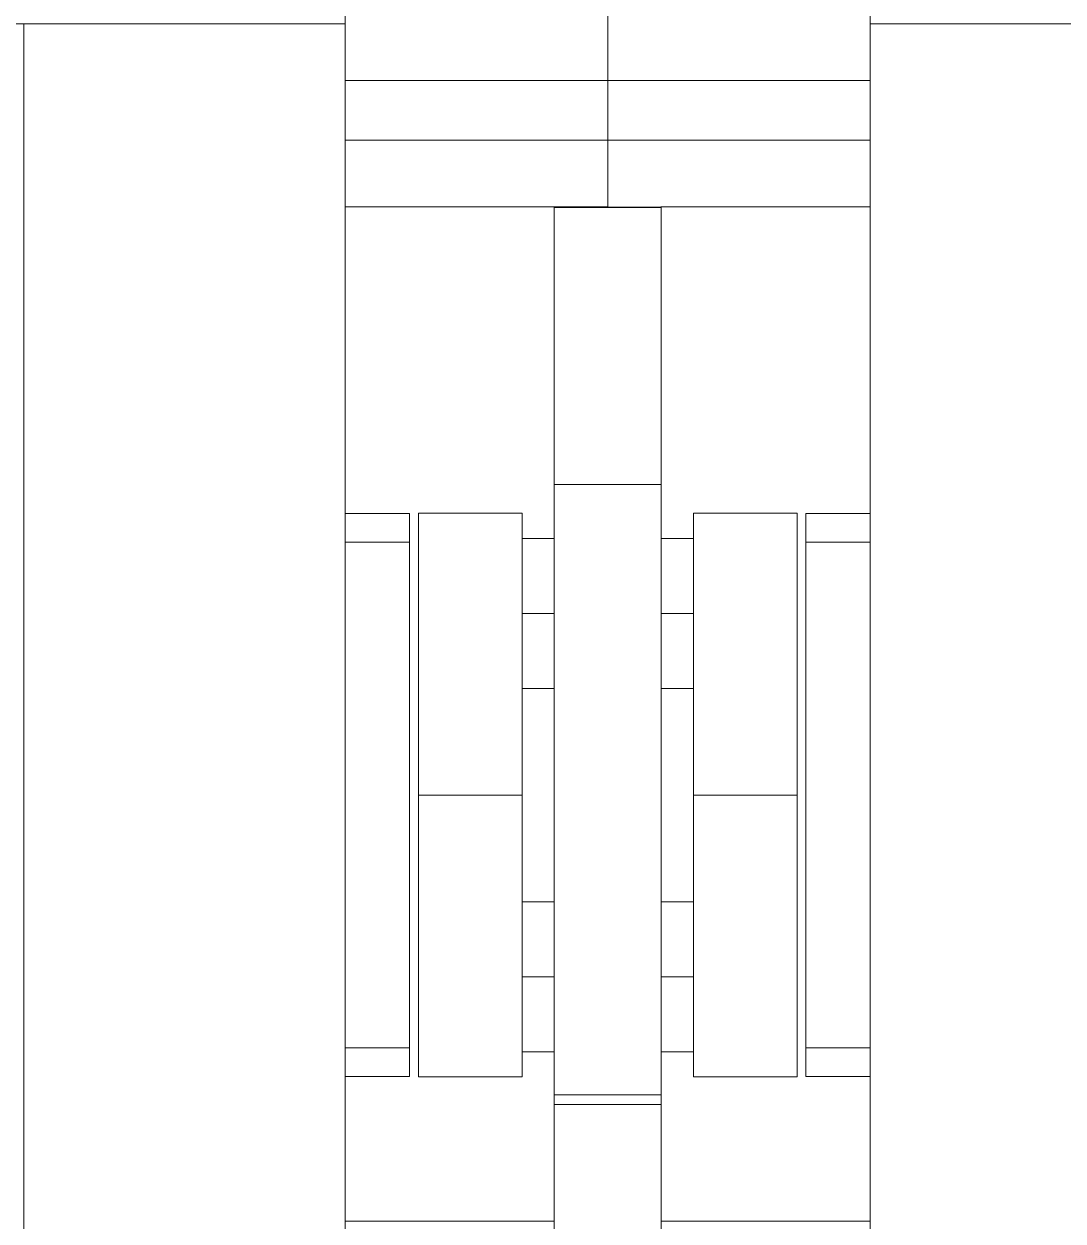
# Model space of a CAD drawing. Header units: millimetres. Extents: x -46169 to 237885, y -84465 to 18123.
# Drawn here: x 114385.2 to 114482.2, y -80615.1 to -80503.3 of the extents above; entities that cross this region are included whole.
import ezdxf

# ---------------------------------------------------------------- set-up
doc = ezdxf.new("R2010")
doc.units = ezdxf.units.MM
doc.header["$MEASUREMENT"] = 0
doc.linetypes.add('Wipeout_Contour', pattern=[1000, 0, -1000])
doc.layers.add('New_A-20-M_Floor_Slab', color=7, linetype='Continuous')
doc.layers.add('New_A-35-M_FFE_Fixed', color=7, linetype='Continuous')
doc.layers.add('New_A-20-M_Floor_Slab_Pen_No__89', color=8, linetype='Continuous', lineweight=20)
doc.layers.add('New_A-35-M_FFE_Fixed_Pen_No__1', color=7, linetype='Continuous', lineweight=13)

# ---------------------------------------------------------------- blocks, each defined once
blk = doc.blocks.new('Section Elem_7_2', base_point=(64459.15, -84332.61))
at = {"color": 254, "linetype": 'Wipeout_Contour', "lineweight": 0, "ltscale": 2239162.760195725}
blk.add_wipeout([(114434.73, -80520.4), (114415.23, -80520.4), (114415.23, -80549.04), (114421.23, -80549.04), (114421.23, -80601.62), (114415.23, -80601.62), (114415.23, -80615.11), (114434.73, -80615.11), (114434.73, -80599.29), (114431.73, -80599.29), (114431.73, -80601.65), (114422.05, -80601.65), (114422.05, -80549.01), (114431.73, -80549.01), (114431.73, -80551.38), (114434.73, -80551.38)], dxfattribs=at).dxf.layer = 'New_A-20-M_Floor_Slab'
at = {"color": 254, "linetype": 'Wipeout_Contour', "lineweight": 0, "ltscale": 2239527.557464909}
blk.add_wipeout([(114447.73, -80599.29), (114444.73, -80599.29), (114444.73, -80615.11), (114464.23, -80615.11), (114464.23, -80601.62), (114458.23, -80601.62), (114458.23, -80549.04), (114464.23, -80549.04), (114464.23, -80520.4), (114444.73, -80520.4), (114444.73, -80551.38), (114447.73, -80551.38), (114447.73, -80549.01), (114457.42, -80549.01), (114457.42, -80601.65), (114447.73, -80601.65)], dxfattribs=at).dxf.layer = 'New_A-20-M_Floor_Slab'
at = {"color": 254, "linetype": 'Wipeout_Contour', "lineweight": 0, "ltscale": 559819.244699}
blk.add_wipeout([(114431.73, -80585.29), (114434.73, -80585.29), (114434.73, -80565.38), (114431.73, -80565.38)], dxfattribs=at).dxf.layer = 'New_A-20-M_Floor_Slab'
at = {"color": 254, "linetype": 'Wipeout_Contour', "lineweight": 0, "ltscale": 559861.763051}
blk.add_wipeout([(114444.73, -80565.38), (114444.73, -80585.29), (114447.73, -80585.29), (114447.73, -80565.38)], dxfattribs=at).dxf.layer = 'New_A-20-M_Floor_Slab'
blk = doc.blocks.new('Section Elem_16_2', base_point=(64459.15, -84332.61))
at = {"color": 254, "linetype": 'Wipeout_Contour', "lineweight": 0, "ltscale": 559850.89366}
blk.add_wipeout([(114464.23, -80549.56), (114464.23, -80549.04), (114458.23, -80549.04), (114458.23, -80549.56)], dxfattribs=at).dxf.layer = 'New_A-35-M_FFE_Fixed'
at = {"color": 254, "linetype": 'Wipeout_Contour', "lineweight": 0, "ltscale": 559809.577622}
blk.add_wipeout([(114444.73, -80551.91), (114444.73, -80553.43), (114447.73, -80553.43), (114447.73, -80551.91)], dxfattribs=at).dxf.layer = 'New_A-35-M_FFE_Fixed'
at = {"color": 254, "linetype": 'Wipeout_Contour', "lineweight": 0, "ltscale": 699775.114075}
blk.add_wipeout([(114444.73, -80555.7), (114444.73, -80558.38), (114447.73, -80558.38), (114447.73, -80556.72), (114447.73, -80555.7)], dxfattribs=at).dxf.layer = 'New_A-35-M_FFE_Fixed'
at = {"color": 254, "linetype": 'Wipeout_Contour', "lineweight": 0, "ltscale": 559835.863969}
blk.add_wipeout([(114444.73, -80563.33), (114444.73, -80564.84), (114447.73, -80564.84), (114447.73, -80563.33)], dxfattribs=at).dxf.layer = 'New_A-35-M_FFE_Fixed'
at = {"color": 254, "linetype": 'Wipeout_Contour', "lineweight": 0, "ltscale": 559892.024667}
blk.add_wipeout([(114447.73, -80587.34), (114444.73, -80587.34), (114444.73, -80589.61), (114447.73, -80589.61)], dxfattribs=at).dxf.layer = 'New_A-35-M_FFE_Fixed'
at = {"color": 254, "linetype": 'Wipeout_Contour', "lineweight": 0, "ltscale": 559909.593517}
blk.add_wipeout([(114447.73, -80594.97), (114444.73, -80594.97), (114444.73, -80597.24), (114447.73, -80597.24)], dxfattribs=at).dxf.layer = 'New_A-35-M_FFE_Fixed'
at = {"color": 254, "linetype": 'Wipeout_Contour', "lineweight": 0, "ltscale": 559970.766261}
blk.add_wipeout([(114458.23, -80601.62), (114464.23, -80601.62), (114464.23, -80601.11), (114458.23, -80601.11)], dxfattribs=at).dxf.layer = 'New_A-35-M_FFE_Fixed'
at = {"color": 254, "linetype": 'Wipeout_Contour', "lineweight": 0, "ltscale": 559908.989259}
blk.add_wipeout([(114434.73, -80604.23), (114434.73, -80605.9), (114444.73, -80605.9), (114444.73, -80604.23)], dxfattribs=at).dxf.layer = 'New_A-35-M_FFE_Fixed'
at = {"color": 254, "linetype": 'Wipeout_Contour', "lineweight": 0, "ltscale": 559807.217489}
blk.add_wipeout([(114444.73, -80551.38), (114444.73, -80551.91), (114447.73, -80551.91), (114447.73, -80551.38)], dxfattribs=at).dxf.layer = 'New_A-35-M_FFE_Fixed'
at = {"color": 254, "linetype": 'Wipeout_Contour', "lineweight": 0, "ltscale": 559813.938662}
blk.add_wipeout([(114444.73, -80553.43), (114444.73, -80555.7), (114447.73, -80555.7), (114447.73, -80553.43)], dxfattribs=at).dxf.layer = 'New_A-35-M_FFE_Fixed'
at = {"color": 254, "linetype": 'Wipeout_Contour', "lineweight": 0, "ltscale": 559831.502637}
blk.add_wipeout([(114447.73, -80561.05), (114444.73, -80561.05), (114444.73, -80563.33), (114447.73, -80563.33)], dxfattribs=at).dxf.layer = 'New_A-35-M_FFE_Fixed'
at = {"color": 254, "linetype": 'Wipeout_Contour', "lineweight": 0, "ltscale": 699798.846492}
blk.add_wipeout([(114444.73, -80564.84), (114444.73, -80565.38), (114447.73, -80565.38), (114447.73, -80565.26), (114447.73, -80564.84)], dxfattribs=at).dxf.layer = 'New_A-35-M_FFE_Fixed'
at = {"color": 254, "linetype": 'Wipeout_Contour', "lineweight": 0, "ltscale": 559887.662434}
blk.add_wipeout([(114447.73, -80585.82), (114444.73, -80585.82), (114444.73, -80587.34), (114447.73, -80587.34)], dxfattribs=at).dxf.layer = 'New_A-35-M_FFE_Fixed'
at = {"color": 254, "linetype": 'Wipeout_Contour', "lineweight": 0, "ltscale": 699880.934299}
blk.add_wipeout([(114444.73, -80592.29), (114444.73, -80594.97), (114447.73, -80594.97), (114447.73, -80593.94), (114447.73, -80592.29)], dxfattribs=at).dxf.layer = 'New_A-35-M_FFE_Fixed'
at = {"color": 254, "linetype": 'Wipeout_Contour', "lineweight": 0, "ltscale": 699893.003821}
blk.add_wipeout([(114444.73, -80597.24), (114444.73, -80598.75), (114447.73, -80598.75), (114447.73, -80597.72), (114447.73, -80597.24)], dxfattribs=at).dxf.layer = 'New_A-35-M_FFE_Fixed'
at = {"color": 254, "linetype": 'Wipeout_Contour', "lineweight": 0, "ltscale": 559967.687059}
blk.add_wipeout([(114458.23, -80598.94), (114458.23, -80601.11), (114464.23, -80601.11), (114464.23, -80598.94)], dxfattribs=at).dxf.layer = 'New_A-35-M_FFE_Fixed'
at = {"layer": 'New_A-35-M_FFE_Fixed_Pen_No__1', "linetype": 'Continuous'}
blk.add_line((114458.23, -80601.62), (114458.23, -80601.11), dxfattribs=at)
at = {"color": 254, "linetype": 'Wipeout_Contour', "lineweight": 0, "ltscale": 559786.025349}
blk.add_wipeout([(114434.73, -80553.51), (114444.73, -80553.51), (114444.73, -80549.83), (114434.73, -80549.83)], dxfattribs=at).dxf.layer = 'New_A-35-M_FFE_Fixed'
at = {"color": 254, "linetype": 'Wipeout_Contour', "lineweight": 0, "ltscale": 559910.828969}
blk.add_wipeout([(114458.23, -80598.94), (114464.23, -80598.94), (114464.23, -80551.72), (114458.23, -80551.72)], dxfattribs=at).dxf.layer = 'New_A-35-M_FFE_Fixed'
at = {"color": 254, "linetype": 'Wipeout_Contour', "lineweight": 0, "ltscale": 559825.804381}
blk.add_wipeout([(114444.73, -80558.38), (114444.73, -80561.05), (114447.73, -80561.05), (114447.73, -80558.38)], dxfattribs=at).dxf.layer = 'New_A-35-M_FFE_Fixed'
at = {"color": 254, "linetype": 'Wipeout_Contour', "lineweight": 0, "ltscale": 699857.196211}
blk.add_wipeout([(114447.73, -80585.29), (114444.73, -80585.29), (114444.73, -80585.82), (114447.73, -80585.82), (114447.73, -80585.4)], dxfattribs=at).dxf.layer = 'New_A-35-M_FFE_Fixed'
at = {"color": 254, "linetype": 'Wipeout_Contour', "lineweight": 0, "ltscale": 559897.724296}
blk.add_wipeout([(114444.73, -80592.29), (114447.73, -80592.29), (114447.73, -80589.61), (114444.73, -80589.61)], dxfattribs=at).dxf.layer = 'New_A-35-M_FFE_Fixed'
at = {"color": 254, "linetype": 'Wipeout_Contour', "lineweight": 0, "ltscale": 559916.317032}
blk.add_wipeout([(114444.73, -80599.29), (114447.73, -80599.29), (114447.73, -80598.75), (114444.73, -80598.75)], dxfattribs=at).dxf.layer = 'New_A-35-M_FFE_Fixed'
at = {"layer": 'New_A-35-M_FFE_Fixed_Pen_No__1', "linetype": 'Continuous'}
blk.add_line((114458.23, -80601.11), (114458.23, -80598.94), dxfattribs=at)
at = {"color": 254, "linetype": 'Wipeout_Contour', "lineweight": 0, "ltscale": 559853.971596}
blk.add_wipeout([(114458.23, -80551.72), (114464.23, -80551.72), (114464.23, -80549.56), (114458.23, -80549.56)], dxfattribs=at).dxf.layer = 'New_A-35-M_FFE_Fixed'
at = {"color": 254, "linetype": 'Wipeout_Contour', "lineweight": 0, "ltscale": 559915.534918}
blk.add_wipeout([(114447.73, -80593.94), (114457.42, -80593.94), (114457.42, -80585.4), (114447.73, -80585.4)], dxfattribs=at).dxf.layer = 'New_A-35-M_FFE_Fixed'
at = {"color": 254, "linetype": 'Wipeout_Contour', "lineweight": 0, "ltscale": 559896.889324}
blk.add_wipeout([(114444.73, -80600.77), (114444.73, -80598.86), (114434.73, -80598.86), (114434.73, -80600.77)], dxfattribs=at).dxf.layer = 'New_A-35-M_FFE_Fixed'
at = {"layer": 'New_A-35-M_FFE_Fixed_Pen_No__1', "linetype": 'Continuous'}
for p, q in [((114458.23, -80549.56), (114458.23, -80549.04)), ((114458.23, -80551.72), (114458.23, -80549.56)), ((114458.23, -80598.94), (114458.23, -80551.72)), ((114447.73, -80592.29), (114444.73, -80592.29))]:
    blk.add_line(p, q, dxfattribs=at)
at = {"color": 254, "linetype": 'Wipeout_Contour', "lineweight": 0, "ltscale": 559969.751283}
blk.add_wipeout([(114464.23, -80503.33), (114464.23, -80647.33), (114494.23, -80647.33), (114494.23, -80503.33)], dxfattribs=at).dxf.layer = 'New_A-35-M_FFE_Fixed'
at = {"color": 254, "linetype": 'Wipeout_Contour', "lineweight": 0, "ltscale": 559894.106314}
blk.add_wipeout([(114447.73, -80575.33), (114447.73, -80585.4), (114457.42, -80585.4), (114457.42, -80575.33)], dxfattribs=at).dxf.layer = 'New_A-35-M_FFE_Fixed'
at = {"color": 254, "linetype": 'Wipeout_Contour', "lineweight": 0, "ltscale": 559931.936729}
blk.add_wipeout([(114457.42, -80593.94), (114447.73, -80593.94), (114447.73, -80599.65), (114457.42, -80599.65)], dxfattribs=at).dxf.layer = 'New_A-35-M_FFE_Fixed'
at = {"layer": 'New_A-35-M_FFE_Fixed_Pen_No__1', "linetype": 'Continuous'}
for p, q in [((114464.23, -80549.04), (114458.23, -80549.04)), ((114464.23, -80551.72), (114458.23, -80551.72)), ((114447.73, -80585.29), (114444.73, -80585.29)), ((114447.73, -80593.94), (114447.73, -80585.4)), ((114457.42, -80593.94), (114457.42, -80585.4)), ((114464.23, -80598.94), (114458.23, -80598.94)), ((114464.23, -80601.62), (114458.23, -80601.62))]:
    blk.add_line(p, q, dxfattribs=at)
at = {"color": 254, "linetype": 'Wipeout_Contour', "lineweight": 0, "ltscale": 840683.645343}
blk.add_wipeout([(114965.23, -80346.96), (114464.23, -80346.96), (114464.23, -80503.33), (114494.23, -80503.33), (114935.23, -80503.33), (114965.23, -80503.33)], dxfattribs=at).dxf.layer = 'New_A-35-M_FFE_Fixed'
at = {"color": 254, "linetype": 'Wipeout_Contour', "lineweight": 0, "ltscale": 559732.4636}
blk.add_wipeout([(114439.73, -80511.45), (114464.23, -80511.45), (114464.23, -80510.54), (114439.73, -80510.54)], dxfattribs=at).dxf.layer = 'New_A-35-M_FFE_Fixed'
at = {"color": 254, "linetype": 'Wipeout_Contour', "lineweight": 0, "ltscale": 559746.953057}
blk.add_wipeout([(114439.73, -80520.4), (114464.23, -80520.4), (114464.23, -80514.18), (114439.73, -80514.18)], dxfattribs=at).dxf.layer = 'New_A-35-M_FFE_Fixed'
at = {"color": 254, "linetype": 'Wipeout_Contour', "lineweight": 0, "ltscale": 559870.913947}
blk.add_wipeout([(114447.73, -80575.33), (114457.42, -80575.33), (114457.42, -80565.26), (114447.73, -80565.26)], dxfattribs=at).dxf.layer = 'New_A-35-M_FFE_Fixed'
at = {"color": 254, "linetype": 'Wipeout_Contour', "lineweight": 0, "ltscale": 559940.813707}
blk.add_wipeout([(114457.42, -80599.65), (114447.73, -80599.65), (114447.73, -80601.65), (114457.42, -80601.65)], dxfattribs=at).dxf.layer = 'New_A-35-M_FFE_Fixed'
at = {"layer": 'New_A-35-M_FFE_Fixed_Pen_No__1', "linetype": 'Continuous'}
for p, q in [((114439.73, -80520.4), (114464.23, -80520.4)), ((114457.42, -80575.33), (114447.73, -80575.33)), ((114447.73, -80585.4), (114447.73, -80575.33)), ((114457.42, -80585.4), (114457.42, -80575.33)), ((114447.73, -80599.65), (114447.73, -80593.94)), ((114457.42, -80599.65), (114457.42, -80593.94)), ((114447.73, -80599.29), (114444.73, -80599.29)), ((114447.73, -80601.65), (114447.73, -80599.65)), ((114457.42, -80601.65), (114457.42, -80599.65)), ((114457.42, -80601.65), (114447.73, -80601.65))]:
    blk.add_line(p, q, dxfattribs=at)
at = {"color": 254, "linetype": 'Wipeout_Contour', "lineweight": 0, "ltscale": 559718.946306}
blk.add_wipeout([(114464.23, -80501.63), (114439.73, -80501.63), (114439.73, -80508.61), (114464.23, -80508.61)], dxfattribs=at).dxf.layer = 'New_A-35-M_FFE_Fixed'
at = {"color": 254, "linetype": 'Wipeout_Contour', "lineweight": 0, "ltscale": 559739.531873}
blk.add_wipeout([(114439.73, -80514.18), (114464.23, -80514.18), (114464.23, -80513.95), (114439.73, -80513.95)], dxfattribs=at).dxf.layer = 'New_A-35-M_FFE_Fixed'
at = {"color": 254, "linetype": 'Wipeout_Contour', "lineweight": 0, "ltscale": 559849.488643}
blk.add_wipeout([(114447.73, -80565.26), (114457.42, -80565.26), (114457.42, -80556.72), (114447.73, -80556.72)], dxfattribs=at).dxf.layer = 'New_A-35-M_FFE_Fixed'
at = {"layer": 'New_A-35-M_FFE_Fixed_Pen_No__1', "linetype": 'Continuous'}
for p, q in [((114464.23, -80503.33), (114464.23, -80346.96)), ((114494.23, -80503.33), (114464.23, -80503.33)), ((114447.73, -80558.38), (114444.73, -80558.38)), ((114447.73, -80565.38), (114444.73, -80565.38)), ((114447.73, -80575.33), (114447.73, -80565.26)), ((114457.42, -80575.33), (114457.42, -80565.26))]:
    blk.add_line(p, q, dxfattribs=at)
at = {"color": 254, "linetype": 'Wipeout_Contour', "lineweight": 0, "ltscale": 559728.10234}
blk.add_wipeout([(114439.73, -80508.61), (114439.73, -80509.58), (114464.23, -80509.58), (114464.23, -80508.61)], dxfattribs=at).dxf.layer = 'New_A-35-M_FFE_Fixed'
at = {"color": 254, "linetype": 'Wipeout_Contour', "lineweight": 0, "ltscale": 559737.68653}
blk.add_wipeout([(114439.73, -80513.55), (114464.23, -80513.55), (114464.23, -80512.98), (114439.73, -80512.98)], dxfattribs=at).dxf.layer = 'New_A-35-M_FFE_Fixed'
at = {"color": 254, "linetype": 'Wipeout_Contour', "lineweight": 0, "ltscale": 559833.091494}
blk.add_wipeout([(114447.73, -80551.02), (114447.73, -80556.72), (114457.42, -80556.72), (114457.42, -80551.02)], dxfattribs=at).dxf.layer = 'New_A-35-M_FFE_Fixed'
at = {"layer": 'New_A-35-M_FFE_Fixed_Pen_No__1', "linetype": 'Continuous'}
for p, q in [((114439.73, -80508.61), (114464.23, -80508.61)), ((114447.73, -80565.26), (114447.73, -80556.72)), ((114457.42, -80565.26), (114457.42, -80556.72))]:
    blk.add_line(p, q, dxfattribs=at)
at = {"color": 254, "linetype": 'Wipeout_Contour', "lineweight": 0, "ltscale": 559730.319171}
blk.add_wipeout([(114439.73, -80510.54), (114464.23, -80510.54), (114464.23, -80509.58), (114439.73, -80509.58)], dxfattribs=at).dxf.layer = 'New_A-35-M_FFE_Fixed'
at = {"color": 254, "linetype": 'Wipeout_Contour', "lineweight": 0, "ltscale": 559736.217983}
blk.add_wipeout([(114439.73, -80512.98), (114464.23, -80512.98), (114464.23, -80512.27), (114439.73, -80512.27)], dxfattribs=at).dxf.layer = 'New_A-35-M_FFE_Fixed'
at = {"color": 254, "linetype": 'Wipeout_Contour', "lineweight": 0, "ltscale": 559738.805204}
blk.add_wipeout([(114439.73, -80513.55), (114439.73, -80513.95), (114464.23, -80513.95), (114464.23, -80513.55)], dxfattribs=at).dxf.layer = 'New_A-35-M_FFE_Fixed'
at = {"color": 254, "linetype": 'Wipeout_Contour', "lineweight": 0, "ltscale": 559824.217803}
blk.add_wipeout([(114447.73, -80549.01), (114447.73, -80551.02), (114457.42, -80551.02), (114457.42, -80549.01)], dxfattribs=at).dxf.layer = 'New_A-35-M_FFE_Fixed'
at = {"layer": 'New_A-35-M_FFE_Fixed_Pen_No__1', "linetype": 'Continuous'}
for p, q in [((114439.73, -80514.18), (114464.23, -80514.18)), ((114447.73, -80551.02), (114447.73, -80549.01)), ((114457.42, -80549.01), (114447.73, -80549.01)), ((114457.42, -80551.02), (114457.42, -80549.01)), ((114447.73, -80556.72), (114447.73, -80551.02)), ((114457.42, -80556.72), (114457.42, -80551.02)), ((114447.73, -80551.38), (114444.73, -80551.38))]:
    blk.add_line(p, q, dxfattribs=at)
at = {"color": 254, "linetype": 'Wipeout_Contour', "lineweight": 0, "ltscale": 559734.45487}
blk.add_wipeout([(114439.73, -80512.27), (114464.23, -80512.27), (114464.23, -80511.45), (114439.73, -80511.45)], dxfattribs=at).dxf.layer = 'New_A-35-M_FFE_Fixed'
at = {"layer": 'New_A-35-M_FFE_Fixed_Pen_No__1', "linetype": 'Continuous'}
blk.add_line((114464.23, -80647.33), (114464.23, -80503.33), dxfattribs=at)
blk = doc.blocks.new('Section Elem_17_2', base_point=(64459.15, -84332.61))
at = {"color": 254, "linetype": 'Wipeout_Contour', "lineweight": 0, "ltscale": 699642.349211}
blk.add_wipeout([(114434.73, -80520.48), (114444.73, -80520.48), (114444.73, -80520.4), (114439.73, -80520.4), (114434.73, -80520.4)], dxfattribs=at).dxf.layer = 'New_A-35-M_FFE_Fixed'
at = {"color": 254, "linetype": 'Wipeout_Contour', "lineweight": 0, "ltscale": 559752.315201}
blk.add_wipeout([(114444.73, -80538.96), (114444.73, -80535.1), (114434.73, -80535.1), (114434.73, -80538.96)], dxfattribs=at).dxf.layer = 'New_A-35-M_FFE_Fixed'
at = {"color": 254, "linetype": 'Wipeout_Contour', "lineweight": 0, "ltscale": 559710.241369}
blk.add_wipeout([(114415.23, -80549.56), (114421.23, -80549.56), (114421.23, -80549.04), (114415.23, -80549.04)], dxfattribs=at).dxf.layer = 'New_A-35-M_FFE_Fixed'
at = {"color": 254, "linetype": 'Wipeout_Contour', "lineweight": 0, "ltscale": 559767.055466}
blk.add_wipeout([(114431.73, -80551.91), (114431.73, -80553.43), (114434.73, -80553.43), (114434.73, -80551.91)], dxfattribs=at).dxf.layer = 'New_A-35-M_FFE_Fixed'
at = {"color": 254, "linetype": 'Wipeout_Contour', "lineweight": 0, "ltscale": 559777.115261}
blk.add_wipeout([(114431.73, -80555.7), (114431.73, -80558.38), (114434.73, -80558.38), (114434.73, -80555.7)], dxfattribs=at).dxf.layer = 'New_A-35-M_FFE_Fixed'
at = {"color": 254, "linetype": 'Wipeout_Contour', "lineweight": 0, "ltscale": 559793.343705}
blk.add_wipeout([(114434.73, -80563.33), (114431.73, -80563.33), (114431.73, -80564.84), (114434.73, -80564.84)], dxfattribs=at).dxf.layer = 'New_A-35-M_FFE_Fixed'
at = {"color": 254, "linetype": 'Wipeout_Contour', "lineweight": 0, "ltscale": 559849.508668}
blk.add_wipeout([(114431.73, -80587.34), (114431.73, -80589.61), (114434.73, -80589.61), (114434.73, -80587.34)], dxfattribs=at).dxf.layer = 'New_A-35-M_FFE_Fixed'
at = {"color": 254, "linetype": 'Wipeout_Contour', "lineweight": 0, "ltscale": 559867.078853}
blk.add_wipeout([(114431.73, -80594.97), (114431.73, -80597.24), (114434.73, -80597.24), (114434.73, -80594.97)], dxfattribs=at).dxf.layer = 'New_A-35-M_FFE_Fixed'
at = {"color": 254, "linetype": 'Wipeout_Contour', "lineweight": 0, "ltscale": 559830.144087}
blk.add_wipeout([(114421.23, -80601.62), (114421.23, -80601.11), (114415.23, -80601.11), (114415.23, -80601.62)], dxfattribs=at).dxf.layer = 'New_A-35-M_FFE_Fixed'
at = {"color": 254, "linetype": 'Wipeout_Contour', "lineweight": 0, "ltscale": 559906.016284}
blk.add_wipeout([(114444.73, -80603.32), (114434.73, -80603.32), (114434.73, -80604.23), (114444.73, -80604.23)], dxfattribs=at).dxf.layer = 'New_A-35-M_FFE_Fixed'
at = {"color": 254, "linetype": 'Wipeout_Contour', "lineweight": 0, "ltscale": 559913.494742}
blk.add_wipeout([(114444.73, -80606.1), (114434.73, -80606.1), (114434.73, -80607.94), (114444.73, -80607.94)], dxfattribs=at).dxf.layer = 'New_A-35-M_FFE_Fixed'
at = {"color": 254, "linetype": 'Wipeout_Contour', "lineweight": 0, "ltscale": 559921.81219}
blk.add_wipeout([(114444.73, -80611.52), (114444.73, -80609.75), (114434.73, -80609.75), (114434.73, -80611.52)], dxfattribs=at).dxf.layer = 'New_A-35-M_FFE_Fixed'
at = {"color": 254, "linetype": 'Wipeout_Contour', "lineweight": 0, "ltscale": 559933.710921}
blk.add_wipeout([(114444.73, -80616.64), (114444.73, -80614.96), (114434.73, -80614.96), (114434.73, -80616.64)], dxfattribs=at).dxf.layer = 'New_A-35-M_FFE_Fixed'
at = {"layer": 'New_A-35-M_FFE_Fixed_Pen_No__1', "linetype": 'Continuous'}
blk.add_line((114444.73, -80604.23), (114434.73, -80604.23), dxfattribs=at)
at = {"color": 254, "linetype": 'Wipeout_Contour', "lineweight": 0, "ltscale": 559720.229833}
blk.add_wipeout([(114444.73, -80525.7), (114444.73, -80520.48), (114434.73, -80520.48), (114434.73, -80525.7)], dxfattribs=at).dxf.layer = 'New_A-35-M_FFE_Fixed'
at = {"color": 254, "linetype": 'Wipeout_Contour', "lineweight": 0, "ltscale": 559742.720656}
blk.add_wipeout([(114444.73, -80535.1), (114444.73, -80530.63), (114434.73, -80530.63), (114434.73, -80535.1)], dxfattribs=at).dxf.layer = 'New_A-35-M_FFE_Fixed'
at = {"color": 254, "linetype": 'Wipeout_Contour', "lineweight": 0, "ltscale": 559760.387185}
blk.add_wipeout([(114444.73, -80542.11), (114444.73, -80538.96), (114434.73, -80538.96), (114434.73, -80542.11)], dxfattribs=at).dxf.layer = 'New_A-35-M_FFE_Fixed'
at = {"color": 254, "linetype": 'Wipeout_Contour', "lineweight": 0, "ltscale": 559764.695154}
blk.add_wipeout([(114431.73, -80551.91), (114434.73, -80551.91), (114434.73, -80551.38), (114431.73, -80551.38)], dxfattribs=at).dxf.layer = 'New_A-35-M_FFE_Fixed'
at = {"color": 254, "linetype": 'Wipeout_Contour', "lineweight": 0, "ltscale": 699714.220923}
blk.add_wipeout([(114431.73, -80553.43), (114431.73, -80555.7), (114434.73, -80555.7), (114434.73, -80553.51), (114434.73, -80553.43)], dxfattribs=at).dxf.layer = 'New_A-35-M_FFE_Fixed'
at = {"color": 254, "linetype": 'Wipeout_Contour', "lineweight": 0, "ltscale": 699736.584491}
blk.add_wipeout([(114431.73, -80563.33), (114434.73, -80563.33), (114434.73, -80561.63), (114434.73, -80561.05), (114431.73, -80561.05)], dxfattribs=at).dxf.layer = 'New_A-35-M_FFE_Fixed'
at = {"color": 254, "linetype": 'Wipeout_Contour', "lineweight": 0, "ltscale": 559795.704245}
blk.add_wipeout([(114431.73, -80564.84), (114431.73, -80565.38), (114434.73, -80565.38), (114434.73, -80564.84)], dxfattribs=at).dxf.layer = 'New_A-35-M_FFE_Fixed'
at = {"color": 254, "linetype": 'Wipeout_Contour', "lineweight": 0, "ltscale": 559845.146104}
blk.add_wipeout([(114431.73, -80587.34), (114434.73, -80587.34), (114434.73, -80585.82), (114431.73, -80585.82)], dxfattribs=at).dxf.layer = 'New_A-35-M_FFE_Fixed'
at = {"color": 254, "linetype": 'Wipeout_Contour', "lineweight": 0, "ltscale": 559861.378559}
blk.add_wipeout([(114431.73, -80594.97), (114434.73, -80594.97), (114434.73, -80592.29), (114431.73, -80592.29)], dxfattribs=at).dxf.layer = 'New_A-35-M_FFE_Fixed'
at = {"color": 254, "linetype": 'Wipeout_Contour', "lineweight": 0, "ltscale": 559871.441743}
blk.add_wipeout([(114431.73, -80597.24), (114431.73, -80598.75), (114434.73, -80598.75), (114434.73, -80597.24)], dxfattribs=at).dxf.layer = 'New_A-35-M_FFE_Fixed'
at = {"color": 254, "linetype": 'Wipeout_Contour', "lineweight": 0, "ltscale": 559827.064112}
blk.add_wipeout([(114421.23, -80598.94), (114415.23, -80598.94), (114415.23, -80601.11), (114421.23, -80601.11)], dxfattribs=at).dxf.layer = 'New_A-35-M_FFE_Fixed'
at = {"color": 254, "linetype": 'Wipeout_Contour', "lineweight": 0, "ltscale": 559902.025221}
blk.add_wipeout([(114444.73, -80603.32), (114444.73, -80600.77), (114434.73, -80600.77), (114434.73, -80603.32)], dxfattribs=at).dxf.layer = 'New_A-35-M_FFE_Fixed'
at = {"color": 254, "linetype": 'Wipeout_Contour', "lineweight": 0, "ltscale": 559911.14571}
blk.add_wipeout([(114444.73, -80606.1), (114444.73, -80605.9), (114434.73, -80605.9), (114434.73, -80606.1)], dxfattribs=at).dxf.layer = 'New_A-35-M_FFE_Fixed'
at = {"color": 254, "linetype": 'Wipeout_Contour', "lineweight": 0, "ltscale": 559917.69193}
blk.add_wipeout([(114444.73, -80607.94), (114434.73, -80607.94), (114434.73, -80609.75), (114444.73, -80609.75)], dxfattribs=at).dxf.layer = 'New_A-35-M_FFE_Fixed'
at = {"color": 254, "linetype": 'Wipeout_Contour', "lineweight": 0, "ltscale": 559929.821734}
blk.add_wipeout([(114434.73, -80614.96), (114444.73, -80614.96), (114444.73, -80613.26), (114434.73, -80613.26)], dxfattribs=at).dxf.layer = 'New_A-35-M_FFE_Fixed'
at = {"layer": 'New_A-35-M_FFE_Fixed_Pen_No__1', "linetype": 'Continuous'}
for p, q in [((114444.73, -80520.48), (114444.73, -80520.4)), ((114434.73, -80538.96), (114434.73, -80535.1)), ((114444.73, -80538.96), (114444.73, -80535.1)), ((114421.23, -80601.62), (114421.23, -80601.11)), ((114444.73, -80603.32), (114434.73, -80603.32)), ((114434.73, -80604.23), (114434.73, -80603.32)), ((114444.73, -80604.23), (114444.73, -80603.32)), ((114434.73, -80606.1), (114434.73, -80604.23)), ((114444.73, -80606.1), (114444.73, -80604.23)), ((114434.73, -80607.94), (114434.73, -80606.1)), ((114444.73, -80607.94), (114444.73, -80606.1)), ((114434.73, -80609.75), (114434.73, -80607.94)), ((114444.73, -80609.75), (114444.73, -80607.94)), ((114434.73, -80616.64), (114434.73, -80614.96)), ((114444.73, -80616.64), (114444.73, -80614.96))]:
    blk.add_line(p, q, dxfattribs=at)
at = {"color": 254, "linetype": 'Wipeout_Contour', "lineweight": 0, "ltscale": 559731.910328}
blk.add_wipeout([(114444.73, -80525.7), (114434.73, -80525.7), (114434.73, -80530.63), (114444.73, -80530.63)], dxfattribs=at).dxf.layer = 'New_A-35-M_FFE_Fixed'
at = {"color": 254, "linetype": 'Wipeout_Contour', "lineweight": 0, "ltscale": 559766.678488}
blk.add_wipeout([(114444.73, -80544.43), (114444.73, -80542.11), (114434.73, -80542.11), (114434.73, -80544.43)], dxfattribs=at).dxf.layer = 'New_A-35-M_FFE_Fixed'
at = {"color": 254, "linetype": 'Wipeout_Contour', "lineweight": 0, "ltscale": 559770.191737}
blk.add_wipeout([(114421.23, -80598.94), (114421.23, -80551.72), (114415.23, -80551.72), (114415.23, -80598.94)], dxfattribs=at).dxf.layer = 'New_A-35-M_FFE_Fixed'
at = {"color": 254, "linetype": 'Wipeout_Contour', "lineweight": 0, "ltscale": 559783.283353}
blk.add_wipeout([(114431.73, -80558.38), (114431.73, -80561.05), (114434.73, -80561.05), (114434.73, -80558.38)], dxfattribs=at).dxf.layer = 'New_A-35-M_FFE_Fixed'
at = {"color": 254, "linetype": 'Wipeout_Contour', "lineweight": 0, "ltscale": 559842.785127}
blk.add_wipeout([(114431.73, -80585.82), (114434.73, -80585.82), (114434.73, -80585.29), (114431.73, -80585.29)], dxfattribs=at).dxf.layer = 'New_A-35-M_FFE_Fixed'
at = {"color": 254, "linetype": 'Wipeout_Contour', "lineweight": 0, "ltscale": 699820.180434}
blk.add_wipeout([(114431.73, -80592.29), (114434.73, -80592.29), (114434.73, -80591.39), (114434.73, -80589.61), (114431.73, -80589.61)], dxfattribs=at).dxf.layer = 'New_A-35-M_FFE_Fixed'
at = {"color": 254, "linetype": 'Wipeout_Contour', "lineweight": 0, "ltscale": 699842.809938}
blk.add_wipeout([(114431.73, -80598.75), (114431.73, -80599.29), (114434.73, -80599.29), (114434.73, -80598.86), (114434.73, -80598.75)], dxfattribs=at).dxf.layer = 'New_A-35-M_FFE_Fixed'
at = {"color": 254, "linetype": 'Wipeout_Contour', "lineweight": 0, "ltscale": 559925.855475}
blk.add_wipeout([(114444.73, -80611.52), (114434.73, -80611.52), (114434.73, -80613.26), (114444.73, -80613.26)], dxfattribs=at).dxf.layer = 'New_A-35-M_FFE_Fixed'
at = {"layer": 'New_A-35-M_FFE_Fixed_Pen_No__1', "linetype": 'Continuous'}
for p, q in [((114444.73, -80525.7), (114444.73, -80520.48)), ((114434.73, -80530.63), (114434.73, -80525.7)), ((114444.73, -80530.63), (114444.73, -80525.7)), ((114434.73, -80535.1), (114434.73, -80530.63)), ((114444.73, -80535.1), (114444.73, -80530.63)), ((114434.73, -80542.11), (114434.73, -80538.96)), ((114444.73, -80542.11), (114444.73, -80538.96)), ((114421.23, -80601.11), (114421.23, -80598.94)), ((114434.73, -80611.52), (114434.73, -80609.75)), ((114444.73, -80611.52), (114444.73, -80609.75)), ((114434.73, -80613.26), (114434.73, -80611.52)), ((114444.73, -80613.26), (114444.73, -80611.52)), ((114434.73, -80614.96), (114434.73, -80613.26)), ((114444.73, -80614.96), (114444.73, -80613.26))]:
    blk.add_line(p, q, dxfattribs=at)
at = {"color": 254, "linetype": 'Wipeout_Contour', "lineweight": 0, "ltscale": 559770.987914}
blk.add_wipeout([(114444.73, -80545.85), (114444.73, -80544.43), (114434.73, -80544.43), (114434.73, -80545.85)], dxfattribs=at).dxf.layer = 'New_A-35-M_FFE_Fixed'
at = {"color": 254, "linetype": 'Wipeout_Contour', "lineweight": 0, "ltscale": 559713.320079}
blk.add_wipeout([(114415.23, -80549.56), (114415.23, -80551.72), (114421.23, -80551.72), (114421.23, -80549.56)], dxfattribs=at).dxf.layer = 'New_A-35-M_FFE_Fixed'
at = {"color": 254, "linetype": 'Wipeout_Contour', "lineweight": 0, "ltscale": 559799.615488}
blk.add_wipeout([(114444.73, -80561.63), (114444.73, -80553.51), (114434.73, -80553.51), (114434.73, -80561.63)], dxfattribs=at).dxf.layer = 'New_A-35-M_FFE_Fixed'
at = {"color": 254, "linetype": 'Wipeout_Contour', "lineweight": 0, "ltscale": 559831.527726}
blk.add_wipeout([(114431.73, -80593.94), (114431.73, -80585.4), (114422.05, -80585.4), (114422.05, -80593.94)], dxfattribs=at).dxf.layer = 'New_A-35-M_FFE_Fixed'
at = {"color": 254, "linetype": 'Wipeout_Contour', "lineweight": 0, "ltscale": 559886.094233}
blk.add_wipeout([(114444.73, -80598.86), (114444.73, -80591.39), (114434.73, -80591.39), (114434.73, -80598.86)], dxfattribs=at).dxf.layer = 'New_A-35-M_FFE_Fixed'
at = {"layer": 'New_A-35-M_FFE_Fixed_Pen_No__1', "linetype": 'Continuous'}
for p, q in [((114434.73, -80544.43), (114434.73, -80542.11)), ((114444.73, -80544.43), (114444.73, -80542.11)), ((114421.23, -80549.56), (114421.23, -80549.04)), ((114421.23, -80551.72), (114421.23, -80549.56)), ((114421.23, -80598.94), (114421.23, -80551.72)), ((114431.73, -80592.29), (114434.73, -80592.29)), ((114434.73, -80603.32), (114434.73, -80598.86)), ((114444.73, -80603.32), (114444.73, -80598.86))]:
    blk.add_line(p, q, dxfattribs=at)
at = {"color": 254, "linetype": 'Wipeout_Contour', "lineweight": 0, "ltscale": 559711.37108}
blk.add_wipeout([(114415.23, -80503.33), (114385.23, -80503.33), (114385.23, -80647.33), (114415.23, -80647.33)], dxfattribs=at).dxf.layer = 'New_A-35-M_FFE_Fixed'
at = {"color": 254, "linetype": 'Wipeout_Contour', "lineweight": 0, "ltscale": 559773.177641}
blk.add_wipeout([(114444.73, -80546.33), (114444.73, -80545.85), (114434.73, -80545.85), (114434.73, -80546.33)], dxfattribs=at).dxf.layer = 'New_A-35-M_FFE_Fixed'
at = {"color": 254, "linetype": 'Wipeout_Contour', "lineweight": 0, "ltscale": 559810.095906}
blk.add_wipeout([(114431.73, -80575.33), (114422.05, -80575.33), (114422.05, -80585.4), (114431.73, -80585.4)], dxfattribs=at).dxf.layer = 'New_A-35-M_FFE_Fixed'
at = {"color": 254, "linetype": 'Wipeout_Contour', "lineweight": 0, "ltscale": 559866.523412}
blk.add_wipeout([(114434.73, -80591.39), (114444.73, -80591.39), (114444.73, -80581.87), (114434.73, -80581.87)], dxfattribs=at).dxf.layer = 'New_A-35-M_FFE_Fixed'
at = {"color": 254, "linetype": 'Wipeout_Contour', "lineweight": 0, "ltscale": 559847.931998}
blk.add_wipeout([(114431.73, -80593.94), (114422.05, -80593.94), (114422.05, -80599.65), (114431.73, -80599.65)], dxfattribs=at).dxf.layer = 'New_A-35-M_FFE_Fixed'
at = {"layer": 'New_A-35-M_FFE_Fixed_Pen_No__1', "linetype": 'Continuous'}
for p, q in [((114415.23, -80549.04), (114421.23, -80549.04)), ((114415.23, -80551.72), (114421.23, -80551.72)), ((114422.05, -80593.94), (114422.05, -80585.4)), ((114431.73, -80585.29), (114434.73, -80585.29)), ((114431.73, -80593.94), (114431.73, -80585.4)), ((114434.73, -80598.86), (114434.73, -80591.39)), ((114444.73, -80598.86), (114444.73, -80591.39)), ((114415.23, -80598.94), (114421.23, -80598.94)), ((114415.23, -80601.62), (114421.23, -80601.62))]:
    blk.add_line(p, q, dxfattribs=at)
at = {"color": 254, "linetype": 'Wipeout_Contour', "lineweight": 0, "ltscale": 837983.999033}
blk.add_wipeout([(113914.23, -80346.96), (113914.23, -80503.33), (113944.23, -80503.33), (114385.23, -80503.33), (114415.23, -80503.33), (114415.23, -80346.96)], dxfattribs=at).dxf.layer = 'New_A-35-M_FFE_Fixed'
at = {"color": 254, "linetype": 'Wipeout_Contour', "lineweight": 0, "ltscale": 559652.31196}
blk.add_wipeout([(114415.23, -80511.45), (114439.73, -80511.45), (114439.73, -80510.54), (114415.23, -80510.54)], dxfattribs=at).dxf.layer = 'New_A-35-M_FFE_Fixed'
at = {"color": 254, "linetype": 'Wipeout_Contour', "lineweight": 0, "ltscale": 559666.803494}
blk.add_wipeout([(114415.23, -80520.4), (114439.73, -80520.4), (114439.73, -80514.18), (114415.23, -80514.18)], dxfattribs=at).dxf.layer = 'New_A-35-M_FFE_Fixed'
at = {"color": 254, "linetype": 'Wipeout_Contour', "lineweight": 0, "ltscale": 559775.865055}
blk.add_wipeout([(114434.73, -80546.33), (114434.73, -80548.19), (114444.73, -80548.19), (114444.73, -80546.33)], dxfattribs=at).dxf.layer = 'New_A-35-M_FFE_Fixed'
at = {"color": 254, "linetype": 'Wipeout_Contour', "lineweight": 0, "ltscale": 559786.900058}
blk.add_wipeout([(114431.73, -80575.33), (114431.73, -80565.26), (114422.05, -80565.26), (114422.05, -80575.33)], dxfattribs=at).dxf.layer = 'New_A-35-M_FFE_Fixed'
at = {"color": 254, "linetype": 'Wipeout_Contour', "lineweight": 0, "ltscale": 559843.624874}
blk.add_wipeout([(114444.73, -80581.87), (114444.73, -80571.51), (114434.73, -80571.51), (114434.73, -80581.87)], dxfattribs=at).dxf.layer = 'New_A-35-M_FFE_Fixed'
at = {"color": 254, "linetype": 'Wipeout_Contour', "lineweight": 0, "ltscale": 559856.810308}
blk.add_wipeout([(114431.73, -80599.65), (114422.05, -80599.65), (114422.05, -80601.65), (114431.73, -80601.65)], dxfattribs=at).dxf.layer = 'New_A-35-M_FFE_Fixed'
at = {"layer": 'New_A-35-M_FFE_Fixed_Pen_No__1', "linetype": 'Continuous'}
for p, q in [((114385.23, -80503.33), (113944.23, -80503.33)), ((114385.23, -80647.33), (114385.23, -80503.33)), ((114439.73, -80520.4), (114415.23, -80520.4)), ((114434.73, -80520.48), (114434.73, -80520.4)), ((114444.73, -80520.48), (114434.73, -80520.48)), ((114434.73, -80525.7), (114434.73, -80520.48)), ((114434.73, -80545.85), (114434.73, -80544.43)), ((114444.73, -80545.85), (114444.73, -80544.43)), ((114434.73, -80546.33), (114434.73, -80545.85)), ((114444.73, -80546.33), (114434.73, -80546.33)), ((114444.73, -80546.33), (114444.73, -80545.85)), ((114422.05, -80575.33), (114431.73, -80575.33)), ((114422.05, -80585.4), (114422.05, -80575.33)), ((114431.73, -80585.4), (114431.73, -80575.33)), ((114434.73, -80591.39), (114434.73, -80581.87)), ((114444.73, -80591.39), (114444.73, -80581.87)), ((114422.05, -80599.65), (114422.05, -80593.94)), ((114431.73, -80599.65), (114431.73, -80593.94)), ((114431.73, -80599.29), (114434.73, -80599.29)), ((114422.05, -80601.65), (114422.05, -80599.65)), ((114431.73, -80601.65), (114431.73, -80599.65)), ((114422.05, -80601.65), (114431.73, -80601.65))]:
    blk.add_line(p, q, dxfattribs=at)
at = {"color": 254, "linetype": 'Wipeout_Contour', "lineweight": 0, "ltscale": 559638.792736}
blk.add_wipeout([(114415.23, -80501.63), (114415.23, -80508.61), (114439.73, -80508.61), (114439.73, -80501.63)], dxfattribs=at).dxf.layer = 'New_A-35-M_FFE_Fixed'
at = {"color": 254, "linetype": 'Wipeout_Contour', "lineweight": 0, "ltscale": 559659.381244}
blk.add_wipeout([(114415.23, -80514.18), (114439.73, -80514.18), (114439.73, -80513.95), (114415.23, -80513.95)], dxfattribs=at).dxf.layer = 'New_A-35-M_FFE_Fixed'
at = {"color": 254, "linetype": 'Wipeout_Contour', "lineweight": 0, "ltscale": 559779.891872}
blk.add_wipeout([(114444.73, -80549.83), (114444.73, -80548.19), (114434.73, -80548.19), (114434.73, -80549.83)], dxfattribs=at).dxf.layer = 'New_A-35-M_FFE_Fixed'
at = {"color": 254, "linetype": 'Wipeout_Contour', "lineweight": 0, "ltscale": 559765.471539}
blk.add_wipeout([(114431.73, -80565.26), (114431.73, -80556.72), (114422.05, -80556.72), (114422.05, -80565.26)], dxfattribs=at).dxf.layer = 'New_A-35-M_FFE_Fixed'
at = {"color": 254, "linetype": 'Wipeout_Contour', "lineweight": 0, "ltscale": 559820.328784}
blk.add_wipeout([(114434.73, -80571.51), (114444.73, -80571.51), (114444.73, -80561.63), (114434.73, -80561.63)], dxfattribs=at).dxf.layer = 'New_A-35-M_FFE_Fixed'
at = {"layer": 'New_A-35-M_FFE_Fixed_Pen_No__1', "linetype": 'Continuous'}
for p, q in [((114415.23, -80503.33), (114415.23, -80346.96)), ((114385.23, -80503.33), (114415.23, -80503.33)), ((114434.73, -80548.19), (114434.73, -80546.33)), ((114444.73, -80548.19), (114444.73, -80546.33)), ((114434.73, -80553.51), (114434.73, -80548.19)), ((114444.73, -80553.51), (114444.73, -80548.19)), ((114434.73, -80561.63), (114434.73, -80553.51)), ((114444.73, -80561.63), (114444.73, -80553.51)), ((114431.73, -80558.38), (114434.73, -80558.38)), ((114434.73, -80571.51), (114434.73, -80561.63)), ((114444.73, -80571.51), (114444.73, -80561.63)), ((114422.05, -80575.33), (114422.05, -80565.26)), ((114431.73, -80575.33), (114431.73, -80565.26)), ((114431.73, -80565.38), (114434.73, -80565.38)), ((114434.73, -80581.87), (114434.73, -80571.51)), ((114444.73, -80581.87), (114444.73, -80571.51))]:
    blk.add_line(p, q, dxfattribs=at)
at = {"color": 254, "linetype": 'Wipeout_Contour', "lineweight": 0, "ltscale": 559647.950079}
blk.add_wipeout([(114415.23, -80509.58), (114439.73, -80509.58), (114439.73, -80508.61), (114415.23, -80508.61)], dxfattribs=at).dxf.layer = 'New_A-35-M_FFE_Fixed'
at = {"color": 254, "linetype": 'Wipeout_Contour', "lineweight": 0, "ltscale": 559657.535642}
blk.add_wipeout([(114415.23, -80513.55), (114439.73, -80513.55), (114439.73, -80512.98), (114415.23, -80512.98)], dxfattribs=at).dxf.layer = 'New_A-35-M_FFE_Fixed'
at = {"color": 254, "linetype": 'Wipeout_Contour', "lineweight": 0, "ltscale": 559749.071929}
blk.add_wipeout([(114422.05, -80551.02), (114422.05, -80556.72), (114431.73, -80556.72), (114431.73, -80551.02)], dxfattribs=at).dxf.layer = 'New_A-35-M_FFE_Fixed'
at = {"layer": 'New_A-35-M_FFE_Fixed_Pen_No__1', "linetype": 'Continuous'}
for p, q in [((114439.73, -80508.61), (114439.73, -80501.63)), ((114439.73, -80508.61), (114415.23, -80508.61)), ((114422.05, -80565.26), (114422.05, -80556.72)), ((114431.73, -80565.26), (114431.73, -80556.72))]:
    blk.add_line(p, q, dxfattribs=at)
at = {"color": 254, "linetype": 'Wipeout_Contour', "lineweight": 0, "ltscale": 559650.167219}
blk.add_wipeout([(114415.23, -80510.54), (114439.73, -80510.54), (114439.73, -80509.58), (114415.23, -80509.58)], dxfattribs=at).dxf.layer = 'New_A-35-M_FFE_Fixed'
at = {"color": 254, "linetype": 'Wipeout_Contour', "lineweight": 0, "ltscale": 559656.066876}
blk.add_wipeout([(114415.23, -80512.98), (114439.73, -80512.98), (114439.73, -80512.27), (114415.23, -80512.27)], dxfattribs=at).dxf.layer = 'New_A-35-M_FFE_Fixed'
at = {"color": 254, "linetype": 'Wipeout_Contour', "lineweight": 0, "ltscale": 559658.654479}
blk.add_wipeout([(114415.23, -80513.95), (114439.73, -80513.95), (114439.73, -80513.55), (114415.23, -80513.55)], dxfattribs=at).dxf.layer = 'New_A-35-M_FFE_Fixed'
at = {"color": 254, "linetype": 'Wipeout_Contour', "lineweight": 0, "ltscale": 559740.196906}
blk.add_wipeout([(114422.05, -80551.02), (114431.73, -80551.02), (114431.73, -80549.01), (114422.05, -80549.01)], dxfattribs=at).dxf.layer = 'New_A-35-M_FFE_Fixed'
at = {"layer": 'New_A-35-M_FFE_Fixed_Pen_No__1', "linetype": 'Continuous'}
for p, q in [((114439.73, -80509.58), (114439.73, -80508.61)), ((114439.73, -80510.54), (114439.73, -80509.58)), ((114439.73, -80513.55), (114439.73, -80512.98)), ((114439.73, -80514.18), (114415.23, -80514.18)), ((114439.73, -80513.95), (114439.73, -80513.55)), ((114439.73, -80514.18), (114439.73, -80513.95)), ((114439.73, -80520.4), (114439.73, -80514.18)), ((114422.05, -80551.02), (114422.05, -80549.01)), ((114422.05, -80549.01), (114431.73, -80549.01)), ((114431.73, -80551.02), (114431.73, -80549.01)), ((114422.05, -80556.72), (114422.05, -80551.02)), ((114431.73, -80556.72), (114431.73, -80551.02)), ((114431.73, -80551.38), (114434.73, -80551.38))]:
    blk.add_line(p, q, dxfattribs=at)
at = {"color": 254, "linetype": 'Wipeout_Contour', "lineweight": 0, "ltscale": 559654.303516}
blk.add_wipeout([(114415.23, -80512.27), (114439.73, -80512.27), (114439.73, -80511.45), (114415.23, -80511.45)], dxfattribs=at).dxf.layer = 'New_A-35-M_FFE_Fixed'
at = {"layer": 'New_A-35-M_FFE_Fixed_Pen_No__1', "linetype": 'Continuous'}
for p, q in [((114415.23, -80647.33), (114415.23, -80503.33)), ((114439.73, -80511.45), (114439.73, -80510.54)), ((114439.73, -80512.27), (114439.73, -80511.45)), ((114439.73, -80512.98), (114439.73, -80512.27))]:
    blk.add_line(p, q, dxfattribs=at)
blk = doc.blocks.new('Section Elem_59_2', base_point=(64459.15, -84332.61))
at = {"layer": 'New_A-20-M_Floor_Slab_Pen_No__89', "linetype": 'Continuous'}
for p, q in [((114434.73, -80615.11), (114415.23, -80615.11)), ((114464.23, -80615.11), (114444.73, -80615.11))]:
    blk.add_line(p, q, dxfattribs=at)

msp = doc.modelspace()

# ---------------------------------------------------------------- block references
at = {"layer": 'New_A-20-M_Floor_Slab'}
msp.add_blockref('Section Elem_7_2', (64459.15, -84332.61), dxfattribs=at)

# ---------------------------------------------------------------- next in the draw order: block references
at = {"layer": 'New_A-35-M_FFE_Fixed'}
msp.add_blockref('Section Elem_16_2', (64459.15, -84332.61), dxfattribs=at)

# ---------------------------------------------------------------- next in the draw order: block references
msp.add_blockref('Section Elem_17_2', (64459.15, -84332.61), dxfattribs=at)

# ---------------------------------------------------------------- next in the draw order: block references
at = {"layer": 'New_A-20-M_Floor_Slab'}
msp.add_blockref('Section Elem_59_2', (64459.15, -84332.61), dxfattribs=at)

doc.saveas('drawing.dxf')
